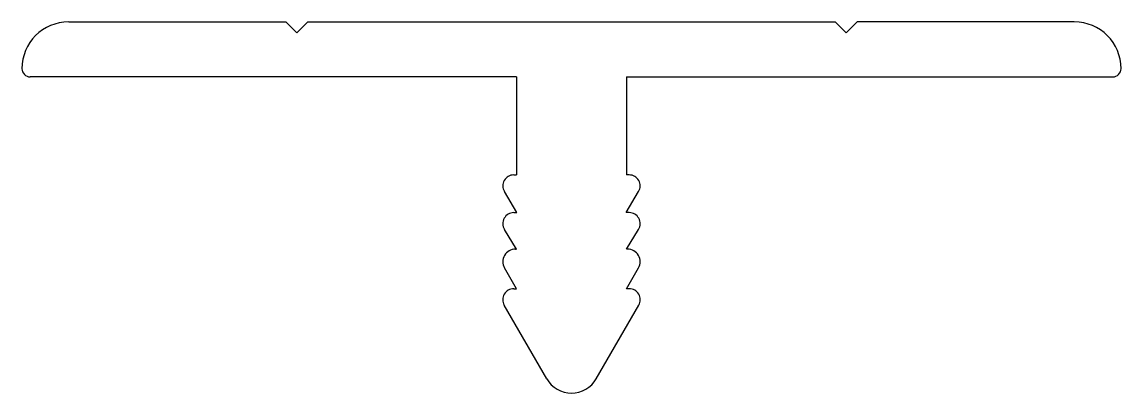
# Model space of a CAD drawing. Extents: x 544.3 to 584.3, y 689.8 to 703.3.
import ezdxf

# ---------------------------------------------------------------- set-up
doc = ezdxf.new("R2010")
doc.units = 0
doc.layers.get('0').update_dxf_attribs({"linetype": 'CONTINUOUS'})

msp = doc.modelspace()

# ---------------------------------------------------------------- linework, layer by layer
for p, q in [((546.001, 703.315), (553.901, 703.315)), ((553.901, 703.315), (554.301, 702.915)), ((554.301, 702.915), (554.701, 703.315)), ((554.701, 703.315), (573.901, 703.315)), ((574.301, 702.915), (573.901, 703.315)), ((574.701, 703.315), (574.301, 702.915)), ((582.601, 703.315), (574.701, 703.315)), ((562.301, 701.315), (544.601, 701.315)), ((562.301, 701.315), (562.301, 697.75)), ((566.301, 701.315), (584.001, 701.315)), ((566.301, 701.315), (566.301, 697.75)), ((562.201, 697.75), (562.301, 697.75)), ((566.401, 697.75), (566.301, 697.75)), ((562.315, 696.377), (561.858, 697.145)), ((566.287, 696.377), (566.745, 697.145)), ((562.201, 696.377), (562.315, 696.377)), ((566.401, 696.377), (566.287, 696.377)), ((562.301, 695.051), (561.861, 695.767)), ((566.301, 695.051), (566.742, 695.767)), ((562.257, 695.051), (562.301, 695.051)), ((566.345, 695.051), (566.301, 695.051)), ((562.301, 693.611), (561.863, 694.366)), ((566.301, 693.611), (566.739, 694.366)), ((562.201, 693.611), (562.301, 693.611)), ((566.401, 693.611), (566.301, 693.611)), ((563.4, 690.335), (561.855, 693.011)), ((565.203, 690.335), (566.748, 693.011))]:
    msp.add_line(p, q)
for centre, radius, start, end in [((546.001, 701.615), 1.7, 90, 179.9999), ((582.601, 701.615), 1.7, 0.0001, 90), ((544.601, 701.615), 0.3, 179.9999, 270), ((584.001, 701.615), 0.3, 270, 0.0001), ((562.201, 697.35), 0.4, 90, 210.7806), ((566.401, 697.35), 0.4, 329.2194, 90), ((562.201, 695.977), 0.4, 90, 211.6014), ((566.401, 695.977), 0.4, 328.3986, 90), ((562.257, 694.595), 0.456, 90, 210.1551), ((566.345, 694.595), 0.456, 329.8449, 90), ((562.201, 693.211), 0.4, 90, 210), ((566.401, 693.211), 0.4, 330, 90), ((564.301, 690.856), 1.041, 210, 330)]:
    msp.add_arc(centre, radius, start, end)

doc.saveas('drawing.dxf')
